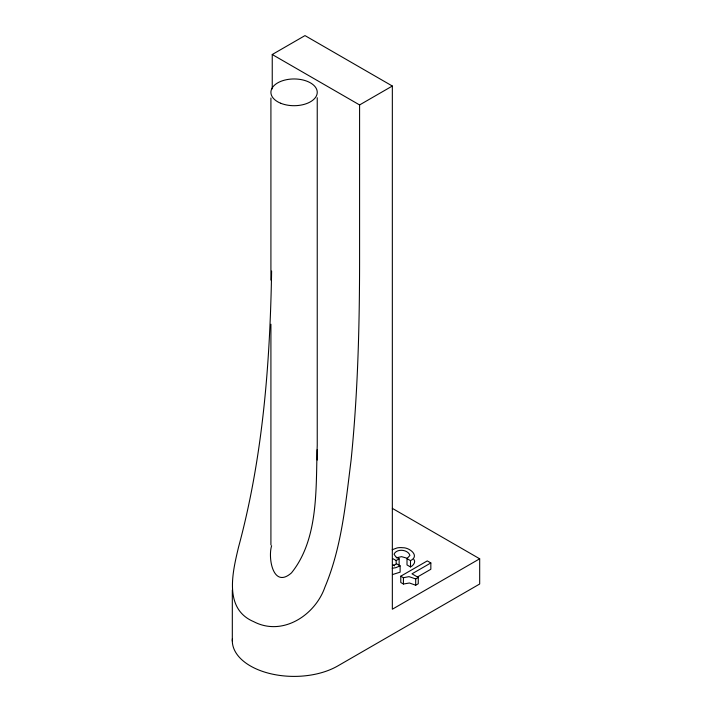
<?xml version="1.0" encoding="UTF-8"?>
<svg xmlns="http://www.w3.org/2000/svg" width="712" height="712" viewBox="0 0 712 712"><rect width="100%" height="100%" fill="white"/><g stroke="black" fill="none" stroke-linecap="round" stroke-linejoin="round"><path stroke-width="1.07" d="M271.628 545.73C267.783 557.968 273.105 589.127 291.448 572.92C319.198 538.468 315.692 487.159 317.24 445.338L317.24 97.713M271.619 271.041C270.026 363.894 262.835 457.291 238.511 547.234C232.655 571.985 223.372 608.867 253.721 621.665C282.459 636.715 315.167 615.293 324.921 587.142C341.769 547.092 345.658 503.099 351.06 460.406C357.744 394.679 359.489 328.561 359.587 262.532L359.587 104.94L272.242 54.513L272.242 88.911M413.85 559.356C416.2 562.16 413.085 565.684 410.495 566.948L407.006 564.936L407.006 558.626L409.934 555.387C408.003 549.424 396.664 548.24 394.039 554.212L395.783 556.748L399.129 558.822L399.129 565.123M410.495 566.948L410.495 560.647C420.267 555.849 409.489 547.475 402.841 547.733A11.214 6.47 0 0 0 397.145 547.92L392.196 549.735M272.242 54.513L304.994 35.6L392.339 86.027L392.339 609.223L479.683 558.795L479.683 584.009L337.746 665.96A61.766 35.662 0 0 1 268.807 673.276A61.766 35.662 0 0 1 232.415 638.691M359.587 104.94L392.339 86.027M396.175 563.682L396.175 560.531L399.129 558.822M430.84 562.952L411.999 573.827L418.264 577.45L418.264 583.751L415.701 585.228L409.462 582.995L403.419 584.018L400.776 582.496L400.776 576.195L427.28 560.896L430.84 562.952L430.84 569.262L417.659 576.871M400.776 576.195L403.419 577.717L409 576.64L415.701 578.927L418.264 577.45M392.454 574.575L400.126 572.163L400.126 565.862L395.756 567.695L392.276 568.283M396.299 557.834L401.541 556.651L407.193 558.279M392.908 565.444L396.824 563.948L400.126 565.862M392.819 558.653L396.175 560.531M392.775 564.936L394.626 565.835M392.339 508.368L479.683 558.795M407.006 558.626L410.495 560.647M317.16 449.708L317.232 460.041M415.701 578.927L415.701 585.228M403.419 577.717L403.419 584.018M270.916 97.989L270.916 280.083M270.916 324.227L270.916 544.947M232.317 590.008L232.317 641.111M280.706 103.249A23.158 13.368 0 0 0 317.143 93.557A23.158 13.368 0 0 0 284.382 80.189A23.158 13.368 0 0 0 280.706 103.249"/></g></svg>
